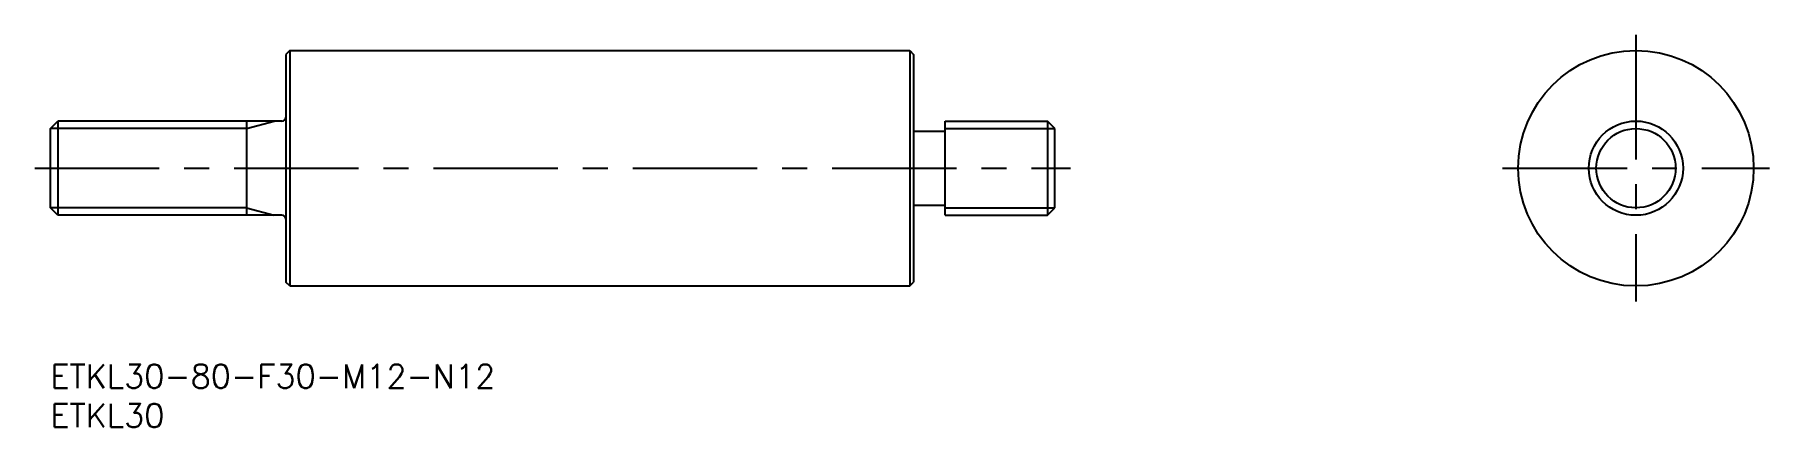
# Model space of a CAD drawing. Extents: x -2 to 219, y -8 to 42.
import ezdxf

# ---------------------------------------------------------------- set-up
doc = ezdxf.new("R2010")
doc.units = 0
doc.header["$LTSCALE"] = 0.5
doc.linetypes.add('CENTER', pattern=[50.8, 31.75, -6.35, 6.35, -6.35])
for name, color, linetype in [('MSM_CENTER', 1, 'CENTER'), ('MSM_CONTINUOUS', 7, 'CONTINUOUS'), ('MSM_NARROW', 5, 'CONTINUOUS'), ('MSM_PART_NUMBER', 7, 'CONTINUOUS')]:
    doc.layers.add(name, color=color, linetype=linetype)
doc.styles.get("Standard").update_dxf_attribs({"font": 'txt.shx', "height": 3, "bigfont": 'bigfont.shx'})

# ---------------------------------------------------------------- blocks, each defined once
blk = doc.blocks.new('*U4')
at = {"layer": 'MSM_PART_NUMBER'}
blk.add_text('ETKL30-80-F30-M12-N12', height=3, dxfattribs=at).set_placement((0, -3))
blk = doc.blocks.new('*U5')
at = {"layer": 'MSM_PART_NUMBER'}
blk.add_text('ETKL30', height=3, dxfattribs=at).set_placement((0, -8))

msp = doc.modelspace()

# ---------------------------------------------------------------- linework, layer by layer
at = {"layer": 'MSM_CENTER'}
for p, q in [((202.04, 42), (202.04, 8)), ((-2, 25), (130, 25)), ((185.04, 25), (219.04, 25))]:
    msp.add_line(p, q, dxfattribs=at)
at = {"layer": 'MSM_CONTINUOUS'}
for p, q in [((30.5, 40), (30, 39.5)), ((30.5, 40), (109.5, 40)), ((30.5, 40), (30.5, 10)), ((109.5, 40), (109.5, 10)), ((109.5, 40), (110, 39.5)), ((30, 39.5), (30, 10.5)), ((110, 39.5), (110, 10.5)), ((0, 30.05), (0.95, 31)), ((29.5, 31), (0.95, 31)), ((0.95, 31), (0.95, 19)), ((25, 31), (25, 19)), ((114, 31), (127.05, 31)), ((114, 19), (114, 31)), ((128, 30.05), (127.05, 31)), ((127.05, 31), (127.05, 19)), ((0, 19.95), (0, 30.05)), ((110, 29.7), (114, 29.7)), ((128, 19.95), (128, 30.05)), ((0.95, 19), (0, 19.95)), ((110, 20.3), (114, 20.3)), ((127.05, 19), (128, 19.95)), ((29.5, 19), (0.95, 19)), ((114, 19), (127.05, 19)), ((30.5, 10), (30, 10.5)), ((30.5, 10), (109.5, 10)), ((109.5, 10), (110, 10.5))]:
    msp.add_line(p, q, dxfattribs=at)
for radius in [15, 6]:
    msp.add_circle((202.04, 25), radius, dxfattribs=at)
for centre, start, end in [((29.5, 31.5), 270, 0), ((29.5, 18.5), 0, 90)]:
    msp.add_arc(centre, 0.5, start, end, dxfattribs=at)
at = {"layer": 'MSM_NARROW'}
for p, q in [((25, 30.05), (28.5, 31)), ((25, 30.05), (0, 30.05)), ((114, 30.05), (128, 30.05)), ((25, 19.95), (0, 19.95)), ((25, 19.95), (28.5, 19)), ((114, 19.95), (128, 19.95))]:
    msp.add_line(p, q, dxfattribs=at)
msp.add_circle((202.04, 25), 5.05, dxfattribs=at)

# ---------------------------------------------------------------- block references
at = {"layer": 'MSM_CONTINUOUS'}
for name in ['*U4', '*U5']:
    msp.add_blockref(name, (0, 0), dxfattribs=at)

doc.saveas('drawing.dxf')
